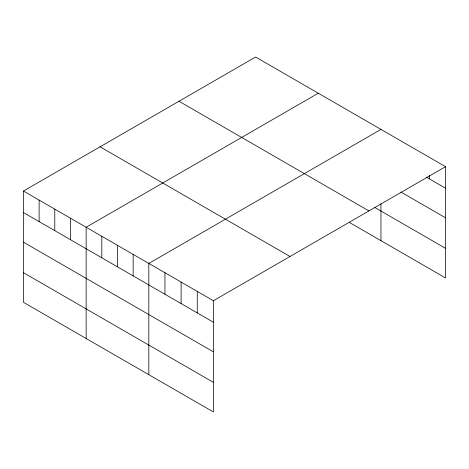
<?xml version="1.0" encoding="UTF-8"?>
<svg xmlns="http://www.w3.org/2000/svg" width="469" height="469" viewBox="0 0 469 469"><rect width="100%" height="100%" fill="white"/><g stroke="black" fill="none" stroke-linecap="round" stroke-linejoin="round"><path stroke-width="0.7" d="M445.55 166.688L213.407 300.717L213.407 411.975L23.45 302.312L23.45 191.047L255.593 57.025L445.55 166.688L445.55 277.953L349.622 222.57M318.281 93.214L86.138 227.242L86.138 338.501M380.963 129.403L148.82 263.431L148.82 374.69M426.298 177.089L445.55 188.204M400.837 192.009L445.55 217.821M374.696 207.427L445.55 248.336M178.988 101.251L368.945 210.921M100.055 146.82L290.012 256.49M23.45 191.047L213.407 300.717M23.45 212.563L213.407 322.232M23.45 242.18L213.407 351.85M23.45 272.694L213.407 382.364M429.405 175.295L429.405 178.882M380.963 203.781L380.963 240.661M197.261 291.396L197.261 312.911M181.11 282.074L181.11 303.59M164.965 272.753L164.965 294.268M133.149 254.386L133.149 275.895M117.479 245.334L117.479 266.849M101.808 236.288L101.808 257.803M70.461 218.191L70.461 239.706M54.791 209.145L54.791 230.66M39.12 200.099L39.12 221.608"/></g></svg>
